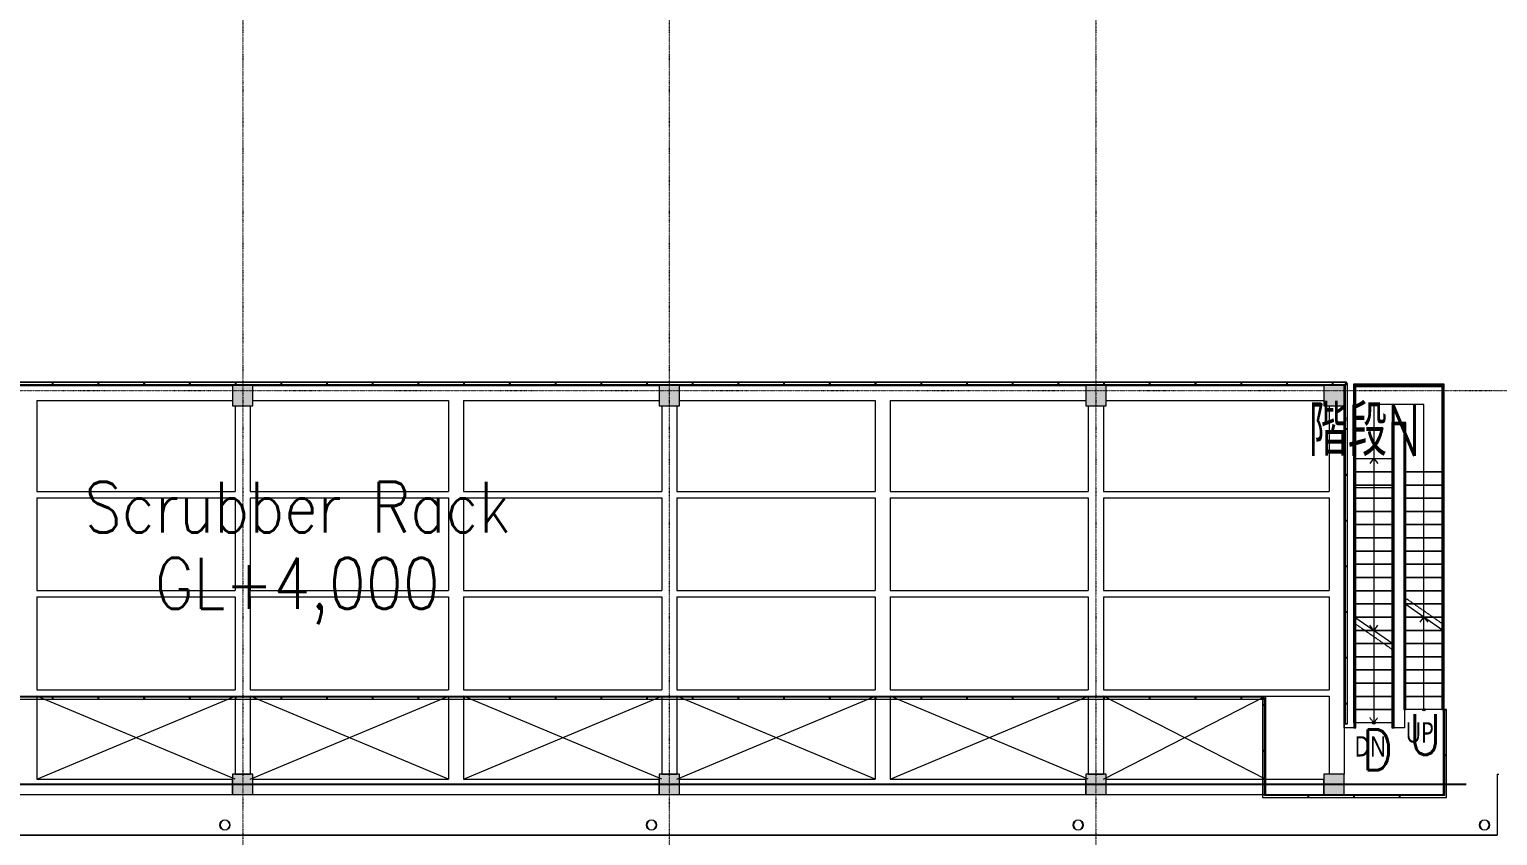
# Model space of a CAD drawing. Extents: x -32000 to 290600, y -29000 to 131250.
# Drawn here: x 97800 to 126709, y 90491 to 106355 of the extents above; entities that cross this region are included whole.
import ezdxf
from ezdxf.enums import TextEntityAlignment as Align

# ---------------------------------------------------------------- set-up
doc = ezdxf.new("R2010")
doc.units = 0
doc.header["$LTSCALE"] = 10
for name, pattern in [('H12PL2$0$JJP_三點線', [0.9, 0.3, -0.15, 0, -0.15, 0, -0.15, 0, -0.15]), ('H12PL2$0$JJP_虛線(退縮線、投影線、地下室範圍、非屬本工程、圖面分區)', [0.45, 0.3, -0.15]), ('H12PL2$0$虛線', [0.846667, 0.423333, -0.423333]), ('XFM7P20ICA$0$CENTERK3', [2.749, 2.5, -0.083, 0.083, -0.083]), ('XFM7P20ICA$0$H12PL2$0$JJP_三點線', [0.9, 0.3, -0.15, 0, -0.15, 0, -0.15, 0, -0.15]), ('XFM7P20ICA$0$H12PL2$0$JJP_虛線(退縮線、投影線、地下室範圍、非屬本工程、圖面分區)', [0.45, 0.3, -0.15]), ('XFM7P20ICA$0$H12PL2$0$虛線', [0.846667, 0.423333, -0.423333])]:
    doc.linetypes.add(name, pattern=pattern)
for name, color, linetype in [('H12PL2$0$A-OBJE-2D', 252, 'Continuous'), ('H12PL2$0$A-OBJE-MEP', 252, 'Continuous'), ('H12PL2$0$A-RAIL', 252, 'Continuous'), ('H12PL2$0$A-STRS', 252, 'Continuous'), ('H12PL2$0$A-TEXT', 252, 'Continuous'), ('H12PL2$0$A-WALL-EX', 252, 'Continuous'), ('H12PL2$0$S-BEAM-SHOW', 252, 'Continuous'), ('H12PL2$0$S-COL', 252, 'Continuous'), ('H12PL2$0$S-GRID', 252, 'Continuous'), ('H12PL2$0$S-SLAB-SHOW', 252, 'Continuous'), ('XFM7P20ICA$0$H12PL2$0$A-OBJE-MEP', 252, 'Continuous'), ('XFM7P20ICA$0$H12PL2$0$A-STRS', 252, 'Continuous'), ('XFM7P20ICA$0$H12PL2$0$A-WALL-EX', 252, 'Continuous'), ('XFM7P20ICA$0$H12PL2$0$Hattch', 252, 'Continuous'), ('XFM7P20ICA$0$H12PL2$0$S-COL', 252, 'Continuous'), ('XFM7P20ICA$0$H12PL2$0$S-GRID', 252, 'Continuous'), ('XFM7P20ICA$0$K-SIN', 252, 'XFM7P20ICA$0$CENTERK3'), ('XFM7P20ICA$0$TEXT2', 252, 'Continuous')]:
    doc.layers.add(name, color=color, linetype=linetype)
doc.styles.add('H12PL2$0$Standard', font='', dxfattribs={"width": 0.8})
doc.styles.add('XFM7P20ICA$0$TEXT', font='romans.shx', dxfattribs={"width": 0.85, "bigfont": 'BIGFONT.shx'})
doc.styles.get('H12PL2$0$Standard').set_extended_font_data('Microsoft JhengHei')

# ---------------------------------------------------------------- blocks, each defined once
blk = doc.blocks.new('H12PL2')
at = {"layer": 'H12PL2$0$A-OBJE-2D', "lineweight": 0}
for p, q in [((97950, 91600), (101850, 93237.5)), ((101850, 91600), (97950, 93237.5)), ((102150, 91600), (106050, 93237.5)), ((106050, 91600), (102150, 93237.5)), ((106350, 91600), (110250, 93237.5)), ((110250, 91600), (106350, 93237.5)), ((110550, 91600), (114450, 93237.5)), ((114450, 91600), (110550, 93237.5)), ((114750, 91600), (118650, 93237.5)), ((118650, 91600), (114750, 93237.5)), ((118950, 91600), (122140, 93237.5)), ((122140, 91600), (118950, 93237.5))]:
    blk.add_line(p, q, dxfattribs=at)
at = {"layer": 'H12PL2$0$A-OBJE-MEP', "lineweight": 0, "flags": 128}
for points in [[(101745, 90700, 1), (101555, 90700, 1)], [(110145, 90700, 1), (109955, 90700, 1)], [(118545, 90700, 1), (118355, 90700, 1)], [(126545, 90700, 1), (126355, 90700, 1)]]:
    blk.add_lwpolyline(points, format="xyb", close=True, dxfattribs=at)
at = {"layer": 'H12PL2$0$A-OBJE-MEP', "lineweight": 0}
for centre in [(101650, 90700), (110050, 90700), (118450, 90700), (126450, 90700)]:
    blk.add_circle(centre, 100, dxfattribs=at)
at = {"layer": 'H12PL2$0$A-RAIL', "lineweight": 0}
for p, q in [((98277, 99390), (98243, 99390)), ((98260, 99407), (98260, 99373)), ((99177, 99390), (99143, 99390)), ((99160, 99407), (99160, 99373)), ((100077, 99390), (100043, 99390)), ((100060, 99407), (100060, 99373)), ((100977, 99390), (100943, 99390)), ((100960, 99407), (100960, 99373)), ((101877, 99390), (101843, 99390)), ((101860, 99407), (101860, 99373)), ((102777, 99390), (102743, 99390)), ((102760, 99407), (102760, 99373)), ((103677, 99390), (103643, 99390)), ((103660, 99407), (103660, 99373)), ((104577, 99390), (104543, 99390)), ((104560, 99407), (104560, 99373)), ((105477, 99390), (105443, 99390)), ((105460, 99407), (105460, 99373)), ((106377, 99390), (106343, 99390)), ((106360, 99407), (106360, 99373)), ((107277, 99390), (107243, 99390)), ((107260, 99407), (107260, 99373)), ((108177, 99390), (108143, 99390)), ((108160, 99407), (108160, 99373)), ((109077, 99390), (109043, 99390)), ((109060, 99407), (109060, 99373)), ((109977, 99390), (109943, 99390)), ((109960, 99407), (109960, 99373)), ((110877, 99390), (110843, 99390)), ((110860, 99407), (110860, 99373)), ((111777, 99390), (111743, 99390)), ((111760, 99407), (111760, 99373)), ((112677, 99390), (112643, 99390)), ((112660, 99407), (112660, 99373)), ((113577, 99390), (113543, 99390)), ((113560, 99407), (113560, 99373)), ((114477, 99390), (114443, 99390)), ((114460, 99407), (114460, 99373)), ((115377, 99390), (115343, 99390)), ((115360, 99407), (115360, 99373)), ((116277, 99390), (116243, 99390)), ((116260, 99407), (116260, 99373)), ((117177, 99390), (117143, 99390)), ((117160, 99407), (117160, 99373)), ((118077, 99390), (118043, 99390)), ((118060, 99407), (118060, 99373)), ((118977, 99390), (118943, 99390)), ((118960, 99407), (118960, 99373)), ((119877, 99390), (119843, 99390)), ((119860, 99407), (119860, 99373)), ((120777, 99390), (120743, 99390)), ((120760, 99407), (120760, 99373)), ((121677, 99390), (121643, 99390)), ((121660, 99407), (121660, 99373)), ((122577, 99390), (122543, 99390)), ((122560, 99407), (122560, 99373)), ((123477, 99390), (123443, 99390)), ((123460, 99407), (123460, 99373)), ((125653.35, 99371.35), (123872.65, 99371.35)), ((123872.65, 99371.35), (123872.65, 97390)), ((123915.35, 99328.65), (125610.65, 99328.65)), ((123915.35, 97390), (123915.35, 99328.65)), ((124746, 99350), (124780, 99350)), ((124763, 99333), (124763, 99367)), ((125610.65, 99328.65), (125610.65, 97650)), ((125653.35, 97650), (125653.35, 99371.35)), ((124903.35, 98621.35), (124622.65, 98621.35)), ((124622.65, 98621.35), (124622.65, 97390)), ((124903.35, 97650), (124903.35, 98621.35)), ((123747, 98490), (123713, 98490)), ((123730, 98473), (123730, 98507)), ((123911, 98370), (123877, 98370)), ((123894, 98353), (123894, 98387)), ((124665.35, 98578.65), (124860.65, 98578.65)), ((124665.35, 97390), (124665.35, 98578.65)), ((124860.65, 98578.65), (124860.65, 97650)), ((125615, 98500), (125649, 98500)), ((125632, 98517), (125632, 98483)), ((123919.35, 98010), (123876.65, 98010)), ((123876.65, 98010), (123876.65, 97910)), ((123919.35, 97910), (123919.35, 98010)), ((124669.35, 98010), (124626.65, 98010)), ((124626.65, 98010), (124626.65, 97910)), ((124669.35, 97910), (124669.35, 98010)), ((123876.65, 97910), (123876.65, 92710)), ((123919.35, 92710), (123919.35, 97910)), ((124626.65, 97910), (124626.65, 92710)), ((124669.35, 92710), (124669.35, 97910)), ((123747, 97590), (123713, 97590)), ((123730, 97573), (123730, 97607)), ((124860.65, 97650), (124860.65, 92970)), ((124903.35, 92970), (124903.35, 97650)), ((125610.65, 97650), (125610.65, 92970)), ((125653.35, 92970), (125653.35, 97650)), ((123872.65, 97390), (123872.65, 94316.27)), ((123915.35, 94340.92), (123915.35, 97390)), ((124622.65, 97390), (124622.65, 94316.27)), ((124665.35, 94340.92), (124665.35, 97390)), ((123915, 96880), (123881, 96880)), ((123898, 96863), (123898, 96897)), ((124665, 96880), (124631, 96880)), ((124648, 96863), (124648, 96897)), ((123747, 96690), (123713, 96690)), ((123730, 96673), (123730, 96707)), ((124865, 96567), (124899, 96567)), ((124882, 96584), (124882, 96550)), ((125615, 96567), (125649, 96567)), ((125632, 96584), (125632, 96550)), ((123911, 96307), (123877, 96307)), ((123894, 96290), (123894, 96324)), ((124661, 96307), (124627, 96307)), ((124644, 96290), (124644, 96324)), ((123915, 96095), (123881, 96095)), ((123898, 96078), (123898, 96112)), ((124665, 96095), (124631, 96095)), ((124648, 96078), (124648, 96112)), ((123747, 95790), (123713, 95790)), ((123730, 95773), (123730, 95807)), ((124865, 95729), (124899, 95729)), ((124882, 95746), (124882, 95712)), ((125615, 95729), (125649, 95729)), ((125632, 95746), (125632, 95712)), ((123911, 95469), (123877, 95469)), ((123894, 95452), (123894, 95486)), ((124661, 95469), (124627, 95469)), ((124644, 95452), (124644, 95486)), ((123915, 95310), (123881, 95310)), ((123898, 95293), (123898, 95327)), ((124665, 95310), (124631, 95310)), ((124648, 95293), (124648, 95327)), ((123747, 94890), (123713, 94890)), ((123730, 94873), (123730, 94907)), ((124865, 94891), (124899, 94891)), ((124882, 94908), (124882, 94874)), ((125615, 94891), (125649, 94891)), ((125632, 94908), (125632, 94874)), ((123911, 94631), (123877, 94631)), ((123894, 94614), (123894, 94648)), ((123898, 94508), (123898, 94542)), ((124661, 94631), (124627, 94631)), ((124644, 94614), (124644, 94648)), ((124648, 94508), (124648, 94542)), ((123872.65, 94316.27), (123915.35, 94340.92)), ((123915, 94525), (123881, 94525)), ((124622.65, 94316.27), (124665.35, 94340.92)), ((124665, 94525), (124631, 94525)), ((123747, 93990), (123713, 93990)), ((123730, 93973), (123730, 94007)), ((124865, 94053), (124899, 94053)), ((124882, 94070), (124882, 94036)), ((125615, 94053), (125649, 94053)), ((125632, 94070), (125632, 94036)), ((123915, 93740), (123881, 93740)), ((123898, 93723), (123898, 93757)), ((124665, 93740), (124631, 93740)), ((124648, 93723), (124648, 93757)), ((98277, 93197.5), (98243, 93197.5)), ((98260, 93214.5), (98260, 93180.5)), ((99177, 93197.5), (99143, 93197.5)), ((99160, 93214.5), (99160, 93180.5)), ((100077, 93197.5), (100043, 93197.5)), ((100060, 93214.5), (100060, 93180.5)), ((100977, 93197.5), (100943, 93197.5)), ((100960, 93214.5), (100960, 93180.5)), ((101877, 93197.5), (101843, 93197.5)), ((101860, 93214.5), (101860, 93180.5)), ((102777, 93197.5), (102743, 93197.5)), ((102760, 93214.5), (102760, 93180.5)), ((103677, 93197.5), (103643, 93197.5)), ((103660, 93214.5), (103660, 93180.5)), ((104577, 93197.5), (104543, 93197.5)), ((104560, 93214.5), (104560, 93180.5)), ((105477, 93197.5), (105443, 93197.5)), ((105460, 93214.5), (105460, 93180.5)), ((106377, 93197.5), (106343, 93197.5)), ((106360, 93214.5), (106360, 93180.5)), ((107277, 93197.5), (107243, 93197.5)), ((107260, 93214.5), (107260, 93180.5)), ((108177, 93197.5), (108143, 93197.5)), ((108160, 93214.5), (108160, 93180.5)), ((109077, 93197.5), (109043, 93197.5)), ((109060, 93214.5), (109060, 93180.5)), ((109977, 93197.5), (109943, 93197.5)), ((109960, 93214.5), (109960, 93180.5)), ((110877, 93197.5), (110843, 93197.5)), ((110860, 93214.5), (110860, 93180.5)), ((111777, 93197.5), (111743, 93197.5)), ((111760, 93214.5), (111760, 93180.5)), ((112677, 93197.5), (112643, 93197.5)), ((112660, 93214.5), (112660, 93180.5)), ((113577, 93197.5), (113543, 93197.5)), ((113560, 93214.5), (113560, 93180.5)), ((114477, 93197.5), (114443, 93197.5)), ((114460, 93214.5), (114460, 93180.5)), ((115377, 93197.5), (115343, 93197.5)), ((115360, 93214.5), (115360, 93180.5)), ((116277, 93197.5), (116243, 93197.5)), ((116260, 93214.5), (116260, 93180.5)), ((117177, 93197.5), (117143, 93197.5)), ((117160, 93214.5), (117160, 93180.5)), ((118077, 93197.5), (118043, 93197.5)), ((118060, 93214.5), (118060, 93180.5)), ((118977, 93197.5), (118943, 93197.5)), ((118960, 93214.5), (118960, 93180.5)), ((119877, 93197.5), (119843, 93197.5)), ((119860, 93214.5), (119860, 93180.5)), ((120777, 93197.5), (120743, 93197.5)), ((120760, 93214.5), (120760, 93180.5)), ((121677, 93197.5), (121643, 93197.5)), ((121660, 93214.5), (121660, 93180.5)), ((122121.35, 93197.5), (122078.65, 93197.5)), ((122078.65, 93197.5), (122078.65, 91238.65)), ((122120, 93187.5), (122080, 93187.5)), ((122080, 93187.5), (122080, 91240)), ((122120, 91280), (122120, 93187.5)), ((122121.35, 91281.35), (122121.35, 93197.5)), ((123747, 93090), (123713, 93090)), ((123730, 93073), (123730, 93107)), ((122083, 93060), (122117, 93060)), ((122100, 93077), (122100, 93043)), ((124860.65, 92970), (124903.35, 92970)), ((125610.65, 92970), (125653.35, 92970)), ((125701.35, 92970), (125658.65, 92970)), ((125658.65, 92970), (125658.65, 91281.35)), ((125700, 92960), (125660, 92960)), ((125660, 92960), (125660, 91280)), ((125700, 91240), (125700, 92960)), ((125701.35, 91238.65), (125701.35, 92970)), ((123876.65, 92710), (123876.65, 92610)), ((123876.65, 92610), (123919.35, 92610)), ((123919.35, 92610), (123919.35, 92710)), ((124626.65, 92710), (124626.65, 92610)), ((124626.65, 92610), (124669.35, 92610)), ((124669.35, 92610), (124669.35, 92710)), ((122083, 92160), (122117, 92160)), ((122100, 92177), (122100, 92143)), ((125697, 92070), (125663, 92070)), ((125680, 92053), (125680, 92087)), ((122078.65, 91238.65), (125701.35, 91238.65)), ((122080, 91240), (125700, 91240)), ((125660, 91280), (122120, 91280)), ((125658.65, 91281.35), (122121.35, 91281.35)), ((122963, 91260), (122997, 91260)), ((122980, 91243), (122980, 91277)), ((123863, 91260), (123897, 91260)), ((123880, 91243), (123880, 91277)), ((124763, 91260), (124797, 91260)), ((124780, 91243), (124780, 91277))]:
    blk.add_line(p, q, dxfattribs=at)
at = {"layer": 'H12PL2$0$A-RAIL', "linetype": 'H12PL2$0$JJP_虛線(退縮線、投影線、地下室範圍、非屬本工程、圖面分區)', "lineweight": 0}
for p, q in [((123911, 93793), (123877, 93793)), ((123894, 93776), (123894, 93810)), ((124661, 93793), (124627, 93793)), ((124644, 93776), (124644, 93810))]:
    blk.add_line(p, q, dxfattribs=at)
at = {"layer": 'H12PL2$0$A-RAIL', "lineweight": 0, "flags": 128}
for points in [[(77560, 99411.35), (77560, 99368.65), (123730, 99368.65), (123730, 99411.35)], [(77570, 99410), (77570, 99370), (123720, 99370), (123720, 99410)], [(123751.35, 99390), (123708.65, 99390), (123708.65, 92690), (123751.35, 92690)], [(123750, 99380), (123710, 99380), (123710, 92700), (123750, 92700)], [(77560, 93218.85), (77560, 93176.15), (122100, 93176.15), (122100, 93218.85)], [(77570, 93217.5), (77570, 93177.5), (122090, 93177.5), (122090, 93217.5)]]:
    blk.add_lwpolyline(points, close=True, dxfattribs=at)
at = {"layer": 'H12PL2$0$A-RAIL', "linetype": 'H12PL2$0$JJP_虛線(退縮線、投影線、地下室範圍、非屬本工程、圖面分區)', "lineweight": 0, "flags": 128}
for points in [[(123872.65, 94200.8), (123872.65, 92710), (123915.35, 92710), (123915.35, 94225.45)], [(124622.65, 94200.8), (124622.65, 92710), (124665.35, 92710), (124665.35, 94225.45)]]:
    blk.add_lwpolyline(points, close=True, dxfattribs=at)
at = {"layer": 'H12PL2$0$A-STRS', "linetype": 'H12PL2$0$JJP_虛線(退縮線、投影線、地下室範圍、非屬本工程、圖面分區)', "lineweight": 0}
for p, q in [((123878, 97390), (123878, 99366)), ((123878, 99366), (125648, 99366)), ((125632, 99350), (123894, 99350)), ((123894, 99350), (123894, 97390)), ((123894, 99350), (125632, 99350)), ((123894, 97390), (123894, 99350)), ((125632, 97650), (125632, 99350)), ((125632, 99350), (125632, 97650)), ((125648, 99366), (125648, 97650)), ((125257, 98975), (124269, 98975)), ((124269, 98975), (124269, 97390)), ((125257, 97650), (125257, 98975)), ((124644, 97390), (124644, 98600)), ((124644, 98600), (124882, 98600)), ((124882, 98600), (124644, 98600)), ((124644, 98600), (124644, 97390)), ((124866, 98584), (124660, 98584)), ((124660, 98584), (124660, 97390)), ((124866, 97650), (124866, 98584)), ((124882, 98600), (124882, 97650)), ((124882, 97650), (124882, 98600)), ((124866, 95182.78), (124866, 97650)), ((124866, 97650), (124882, 97650)), ((124882, 97650), (124866, 97650)), ((124882, 97650), (124882, 95171.68)), ((125632, 97650), (124882, 97650)), ((125632, 97650), (124882, 97650)), ((124882, 97390), (124882, 97650)), ((124882, 97650), (125632, 97650)), ((125632, 97650), (124882, 97650)), ((125257, 94911.68), (125257, 97650)), ((125632, 94651.68), (125632, 97650)), ((125632, 97650), (125648, 97650)), ((125648, 97650), (125632, 97650)), ((125632, 97650), (125632, 97390)), ((125648, 97650), (125648, 94640.59)), ((123894, 97390), (123878, 97390)), ((123878, 92710), (123878, 97390)), ((123878, 97390), (123894, 97390)), ((123894, 97390), (123894, 92710)), ((123894, 97390), (124644, 97390)), ((123894, 97390), (124644, 97390)), ((124644, 97390), (123894, 97390)), ((123894, 97130), (123894, 97390)), ((123894, 97390), (124644, 97390)), ((123894, 97340), (124644, 97340)), ((124269, 97390), (124269, 92970)), ((124660, 97390), (124644, 97390)), ((124644, 92710), (124644, 97390)), ((124644, 97390), (124660, 97390)), ((124644, 97390), (124644, 97130)), ((124660, 97390), (124660, 92710)), ((125632, 97390), (124882, 97390)), ((124882, 97130), (124882, 97390)), ((124882, 97390), (125632, 97390)), ((125632, 97390), (124882, 97390)), ((125632, 97390), (125632, 97130)), ((123894, 97130), (124644, 97130)), ((124644, 97130), (123894, 97130)), ((123894, 97130), (124644, 97130)), ((123894, 96870), (123894, 97130)), ((123894, 96870), (124644, 96870)), ((124644, 96870), (123894, 96870)), ((123894, 96870), (124644, 96870)), ((123894, 96610), (123894, 96870)), ((124644, 97130), (124644, 96870)), ((124644, 96870), (124644, 96610)), ((125632, 97130), (124882, 97130)), ((124882, 96870), (124882, 97130)), ((124882, 97130), (125632, 97130)), ((125632, 97130), (124882, 97130)), ((125632, 96870), (124882, 96870)), ((124882, 96610), (124882, 96870)), ((124882, 96870), (125632, 96870)), ((125632, 96870), (124882, 96870)), ((125632, 97130), (125632, 96870)), ((125632, 96870), (125632, 96610)), ((123894, 96610), (124644, 96610)), ((124644, 96610), (123894, 96610)), ((123894, 96610), (124644, 96610)), ((123894, 96350), (123894, 96610)), ((124644, 96610), (124644, 96350)), ((125632, 96610), (124882, 96610)), ((124882, 96350), (124882, 96610)), ((124882, 96610), (125632, 96610)), ((125632, 96610), (124882, 96610)), ((125632, 96610), (125632, 96350)), ((123894, 96350), (124644, 96350)), ((124644, 96350), (123894, 96350)), ((123894, 96350), (124644, 96350)), ((123894, 96090), (123894, 96350)), ((124644, 96350), (124644, 96090)), ((125632, 96350), (124882, 96350)), ((124882, 96090), (124882, 96350)), ((124882, 96350), (125632, 96350)), ((125632, 96350), (124882, 96350)), ((125632, 96350), (125632, 96090)), ((123894, 96090), (124644, 96090)), ((124644, 96090), (123894, 96090)), ((123894, 96090), (124644, 96090)), ((123894, 95830), (123894, 96090)), ((124644, 96090), (124644, 95830)), ((125632, 96090), (124882, 96090)), ((124882, 95830), (124882, 96090)), ((124882, 96090), (125632, 96090)), ((125632, 96090), (124882, 96090)), ((125632, 96090), (125632, 95830)), ((123894, 95830), (124644, 95830)), ((124644, 95830), (123894, 95830)), ((123894, 95830), (124644, 95830)), ((123894, 95570), (123894, 95830)), ((124644, 95830), (124644, 95570)), ((125632, 95830), (124882, 95830)), ((124882, 95570), (124882, 95830)), ((124882, 95830), (125632, 95830)), ((125632, 95830), (124882, 95830)), ((125632, 95830), (125632, 95570)), ((123894, 95570), (124644, 95570)), ((124644, 95570), (123894, 95570)), ((123894, 95570), (124644, 95570)), ((123894, 95310), (123894, 95570)), ((124644, 95570), (124644, 95310)), ((125632, 95570), (124882, 95570)), ((124882, 95310), (124882, 95570)), ((124882, 95570), (125632, 95570)), ((125632, 95570), (124882, 95570)), ((125632, 95570), (125632, 95310)), ((123894, 95310), (124644, 95310)), ((124644, 95310), (123894, 95310)), ((123894, 95310), (124644, 95310)), ((123894, 95050), (123894, 95310)), ((124644, 95310), (124644, 95050)), ((125632, 95310), (124882, 95310)), ((124882, 95171.68), (124882, 95310)), ((124882, 95310), (125632, 95310)), ((125632, 95310), (124882, 95310)), ((125632, 94651.68), (124882, 95171.68)), ((125632, 95310), (125632, 95050)), ((123894, 95050), (124644, 95050)), ((124644, 95050), (123894, 95050)), ((123894, 95050), (124644, 95050)), ((123894, 94790), (123894, 95050)), ((124644, 95050), (124644, 94790)), ((125632, 95050), (125057.51, 95050)), ((125057.51, 95050), (125632, 95050)), ((125632, 95050), (125057.51, 95050)), ((125632, 95050), (125632, 94790)), ((123894, 94790), (124644, 94790)), ((124644, 94790), (123894, 94790)), ((123894, 94790), (124644, 94790)), ((123894, 94530), (123894, 94790)), ((124644, 94790), (124644, 94530)), ((125632, 94790), (125432.51, 94790)), ((125432.51, 94790), (125632, 94790)), ((125632, 94790), (125432.51, 94790)), ((125632, 94790), (125632, 94651.68)), ((123894, 94530), (124644, 94530)), ((124644, 94530), (123894, 94530)), ((123894, 94530), (124644, 94530)), ((123894, 94270), (123894, 94530)), ((123894, 94270), (124644, 94270)), ((124644, 94270), (123894, 94270)), ((123894, 94270), (124644, 94270)), ((123894, 94010), (123894, 94270)), ((124644, 94530), (124644, 94270)), ((124644, 94270), (124644, 94010)), ((123894, 94010), (124644, 94010)), ((124644, 94010), (123894, 94010)), ((123894, 94010), (124644, 94010)), ((123894, 93750), (123894, 94010)), ((124644, 94010), (124644, 93750)), ((123894, 93750), (124644, 93750)), ((124644, 93750), (123894, 93750)), ((123894, 93750), (124644, 93750)), ((123894, 93490), (123894, 93750)), ((124644, 93750), (124644, 93490)), ((123894, 93490), (124644, 93490)), ((124644, 93490), (123894, 93490)), ((123894, 93490), (124644, 93490)), ((123894, 93230), (123894, 93490)), ((124644, 93490), (124644, 93230)), ((123894, 93230), (124644, 93230)), ((124644, 93230), (123894, 93230)), ((123894, 93230), (124644, 93230)), ((123894, 92970), (123894, 93230)), ((124644, 93230), (124644, 92970)), ((123894, 92970), (124644, 92970)), ((124644, 92970), (123894, 92970)), ((123894, 92970), (124644, 92970)), ((123894, 92710), (123894, 92970)), ((124269, 92970), (124269, 92710)), ((124644, 92970), (124644, 92710)), ((123894, 92710), (123878, 92710)), ((124644, 92710), (123894, 92710)), ((124660, 92710), (124644, 92710))]:
    blk.add_line(p, q, dxfattribs=at)
at = {"layer": 'H12PL2$0$A-STRS', "linetype": 'H12PL2$0$虛線', "lineweight": 0}
for p, q in [((123894, 99350), (125632, 99350)), ((123894, 97390), (123894, 99350)), ((125632, 99350), (125632, 97650)), ((124882, 98600), (124644, 98600)), ((124644, 98600), (124644, 97390)), ((124882, 97650), (124882, 98600)), ((124882, 95171.68), (124882, 97650)), ((125632, 97650), (125632, 94651.68)), ((123894, 92710), (123894, 97390)), ((124644, 97390), (124644, 92710)), ((124644, 92710), (123894, 92710))]:
    blk.add_line(p, q, dxfattribs=at)
at = {"layer": 'H12PL2$0$A-STRS', "lineweight": 0}
for p, q in [((123882, 92710), (123882, 97910)), ((123882, 97910), (123898, 97910)), ((123898, 97910), (123898, 92710)), ((123898, 92710), (123898, 97910)), ((123898, 97910), (124648, 97910)), ((123898, 97910), (124648, 97910)), ((123898, 97650), (123898, 97910)), ((124198, 97810), (124273, 97910)), ((124273, 97910), (124273, 97650)), ((124273, 97910), (124348, 97810)), ((124648, 92710), (124648, 97910)), ((124648, 97910), (124664, 97910)), ((124648, 97910), (124648, 92710)), ((124648, 97910), (124648, 97650)), ((124664, 97910), (124664, 92710)), ((123898, 97650), (124648, 97650)), ((124648, 97650), (123898, 97650)), ((123898, 97650), (124648, 97650)), ((123898, 97390), (123898, 97650)), ((124273, 97650), (124273, 92970)), ((124648, 97650), (124648, 97390)), ((123898, 97390), (124648, 97390)), ((124648, 97390), (123898, 97390)), ((123898, 97390), (124648, 97390)), ((123898, 97130), (123898, 97390)), ((124648, 97390), (124648, 97130)), ((123898, 97130), (124648, 97130)), ((124648, 97130), (123898, 97130)), ((123898, 97130), (124648, 97130)), ((123898, 96870), (123898, 97130)), ((123898, 96870), (124648, 96870)), ((124648, 96870), (123898, 96870)), ((123898, 96870), (124648, 96870)), ((123898, 96610), (123898, 96870)), ((124648, 97130), (124648, 96870)), ((124648, 96870), (124648, 96610)), ((123898, 96610), (124648, 96610)), ((124648, 96610), (123898, 96610)), ((123898, 96610), (124648, 96610)), ((123898, 96350), (123898, 96610)), ((124648, 96610), (124648, 96350)), ((123898, 96350), (124648, 96350)), ((124648, 96350), (123898, 96350)), ((123898, 96350), (124648, 96350)), ((123898, 96090), (123898, 96350)), ((124648, 96350), (124648, 96090)), ((123898, 96090), (124648, 96090)), ((124648, 96090), (123898, 96090)), ((123898, 96090), (124648, 96090)), ((123898, 95830), (123898, 96090)), ((124648, 96090), (124648, 95830)), ((123898, 95830), (124648, 95830)), ((124648, 95830), (123898, 95830)), ((123898, 95830), (124648, 95830)), ((123898, 95570), (123898, 95830)), ((124648, 95830), (124648, 95570)), ((123898, 95570), (124648, 95570)), ((124648, 95570), (123898, 95570)), ((123898, 95570), (124648, 95570)), ((123898, 95310), (123898, 95570)), ((124648, 95570), (124648, 95310)), ((123898, 95310), (124648, 95310)), ((124648, 95310), (123898, 95310)), ((123898, 95310), (124648, 95310)), ((123898, 95050), (123898, 95310)), ((124648, 95310), (124648, 95050)), ((123898, 95050), (124648, 95050)), ((124648, 95050), (123898, 95050)), ((123898, 95050), (124648, 95050)), ((123898, 94790), (123898, 95050)), ((124648, 95050), (124648, 94790)), ((124866, 92970), (124866, 95061.09)), ((124882, 95050), (124882, 92970)), ((124882, 92970), (124882, 95050)), ((124882, 94790), (124882, 95050)), ((125632, 94530), (124882, 95050)), ((123898, 94790), (124648, 94790)), ((124648, 94790), (123898, 94790)), ((123898, 94790), (124648, 94790)), ((123898, 94530), (123898, 94790)), ((124648, 94790), (124648, 94530)), ((125257, 94790), (124882, 94790)), ((124882, 94530), (124882, 94790)), ((124882, 94790), (125257, 94790)), ((125257, 94790), (124882, 94790)), ((125182, 94690), (125257, 94790)), ((125257, 93230), (125257, 94790)), ((125257, 94790), (125332, 94690)), ((123898, 94530), (124648, 94530)), ((124648, 94530), (123898, 94530)), ((123898, 94530), (124648, 94530)), ((123898, 94270), (123898, 94530)), ((123898, 94270), (124648, 94270)), ((124648, 94270), (123898, 94270)), ((123898, 94270), (124648, 94270)), ((123898, 94010), (123898, 94270)), ((124648, 94530), (124648, 94270)), ((124648, 94270), (124648, 94010)), ((125632, 94530), (124882, 94530)), ((124882, 94270), (124882, 94530)), ((124882, 94530), (125632, 94530)), ((125632, 94530), (124882, 94530)), ((125632, 94270), (124882, 94270)), ((124882, 94010), (124882, 94270)), ((124882, 94270), (125632, 94270)), ((125632, 94270), (124882, 94270)), ((125632, 92970), (125632, 94530)), ((125632, 94530), (125632, 92970)), ((125632, 94530), (125632, 94270)), ((125632, 94270), (125632, 94010)), ((125648, 94518.91), (125648, 92970)), ((123898, 94010), (124648, 94010)), ((124648, 94010), (123898, 94010)), ((123898, 94010), (124648, 94010)), ((123898, 93750), (123898, 94010)), ((124648, 94010), (124648, 93750)), ((125632, 94010), (124882, 94010)), ((124882, 93750), (124882, 94010)), ((124882, 94010), (125632, 94010)), ((125632, 94010), (124882, 94010)), ((125632, 94010), (125632, 93750)), ((123898, 93750), (124648, 93750)), ((124648, 93750), (123898, 93750)), ((123898, 93750), (124648, 93750)), ((123898, 93490), (123898, 93750)), ((124648, 93750), (124648, 93490)), ((125632, 93750), (124882, 93750)), ((124882, 93490), (124882, 93750)), ((124882, 93750), (125632, 93750)), ((125632, 93750), (124882, 93750)), ((125632, 93750), (125632, 93490)), ((123898, 93490), (124648, 93490)), ((124648, 93490), (123898, 93490)), ((123898, 93490), (124648, 93490)), ((123898, 93230), (123898, 93490)), ((124648, 93490), (124648, 93230)), ((125632, 93490), (124882, 93490)), ((124882, 93230), (124882, 93490)), ((124882, 93490), (125632, 93490)), ((125632, 93490), (124882, 93490)), ((125632, 93490), (125632, 93230)), ((123898, 93230), (124648, 93230)), ((124648, 93230), (123898, 93230)), ((123898, 93230), (124648, 93230)), ((123898, 92970), (123898, 93230)), ((124648, 93230), (124648, 92970)), ((125632, 93230), (124882, 93230)), ((124882, 92970), (124882, 93230)), ((124882, 93230), (125632, 93230)), ((125632, 93230), (124882, 93230)), ((125257, 92970), (125257, 93230)), ((125632, 93230), (125632, 92970)), ((123898, 92970), (124648, 92970)), ((124648, 92970), (123898, 92970)), ((123898, 92970), (124648, 92970)), ((123898, 92710), (123898, 92970)), ((124273, 92970), (124273, 92710)), ((124648, 92970), (124648, 92710)), ((124882, 92970), (124866, 92970)), ((125632, 92970), (124882, 92970)), ((125632, 92970), (124882, 92970)), ((125648, 92970), (125632, 92970)), ((123898, 92710), (123882, 92710)), ((124648, 92710), (123898, 92710)), ((124648, 92710), (123898, 92710)), ((124664, 92710), (124648, 92710))]:
    blk.add_line(p, q, dxfattribs=at)
at = {"layer": 'H12PL2$0$A-STRS', "lineweight": 0, "flags": 128}
for points in [[(125232, 92970, -1), (125282, 92970, -1)], [(124248, 92710, -1), (124298, 92710, -1)]]:
    blk.add_lwpolyline(points, format="xyb", close=True, dxfattribs=at)
at = {"layer": 'H12PL2$0$A-WALL-EX', "lineweight": 0, "flags": 128}
for points in [[(126700, 91700), (126735, 91700)], [(126700, 91700), (126700, 90500)], [(77050, 90500), (126700, 90500)], [(77050, 90500), (126700, 90500)], [(126700, 90500), (77050, 90500)]]:
    blk.add_lwpolyline(points, dxfattribs=at)
at = {"layer": 'H12PL2$0$S-BEAM-SHOW', "lineweight": 0, "flags": 128}
for points in [[(93800, 99350), (101800, 99350)], [(101800, 99350), (101800, 99050)], [(102200, 99350), (110200, 99350)], [(102200, 99050), (102200, 99350)], [(110200, 99350), (110200, 99050)], [(110600, 99350), (118600, 99350)], [(110600, 99050), (110600, 99350)], [(118600, 99350), (118600, 99050)], [(119000, 99350), (123290, 99350)], [(119000, 99050), (119000, 99350)], [(123290, 99350), (123290, 99050)], [(97950, 99050), (97950, 97262.5)], [(97950, 99050), (101800, 99050)], [(101850, 98950), (102150, 98950)], [(101850, 98950), (101850, 97262.5)], [(102150, 98950), (102150, 97262.5)], [(102200, 99050), (106050, 99050)], [(106050, 99050), (106050, 97262.5)], [(106350, 99050), (106350, 97262.5)], [(106350, 99050), (110200, 99050)], [(110250, 98950), (110550, 98950)], [(110250, 98950), (110250, 97262.5)], [(110550, 98950), (110550, 97262.5)], [(110600, 99050), (114450, 99050)], [(114450, 99050), (114450, 97262.5)], [(114750, 99050), (114750, 97262.5)], [(114750, 99050), (118600, 99050)], [(118650, 98950), (118950, 98950)], [(118650, 98950), (118650, 97262.5)], [(118950, 98950), (118950, 97262.5)], [(119000, 99050), (123290, 99050)], [(123390, 98950), (123690, 98950)], [(123390, 98950), (123390, 97262.5)], [(123690, 98950), (123690, 91700)], [(97950, 97262.5), (101850, 97262.5)], [(97950, 97137.5), (101850, 97137.5)], [(97950, 97137.5), (97950, 95312.5)], [(101850, 97137.5), (101850, 95312.5)], [(102150, 97262.5), (106050, 97262.5)], [(102150, 97137.5), (106050, 97137.5)], [(102150, 97137.5), (102150, 95312.5)], [(106050, 97137.5), (106050, 95312.5)], [(106350, 97262.5), (110250, 97262.5)], [(106350, 97137.5), (110250, 97137.5)], [(106350, 97137.5), (106350, 95312.5)], [(110250, 97137.5), (110250, 95312.5)], [(110550, 97262.5), (114450, 97262.5)], [(110550, 97137.5), (114450, 97137.5)], [(110550, 97137.5), (110550, 95312.5)], [(114450, 97137.5), (114450, 95312.5)], [(114750, 97262.5), (118650, 97262.5)], [(114750, 97137.5), (118650, 97137.5)], [(114750, 97137.5), (114750, 95312.5)], [(118650, 97137.5), (118650, 95312.5)], [(118950, 97262.5), (123390, 97262.5)], [(118950, 97137.5), (123390, 97137.5)], [(118950, 97137.5), (118950, 95312.5)], [(123390, 97137.5), (123390, 95312.5)], [(97950, 95312.5), (101850, 95312.5)], [(97950, 95187.5), (101850, 95187.5)], [(97950, 95187.5), (97950, 93362.5)], [(101850, 95187.5), (101850, 93362.5)], [(102150, 95312.5), (106050, 95312.5)], [(102150, 95187.5), (106050, 95187.5)], [(102150, 95187.5), (102150, 93362.5)], [(106050, 95187.5), (106050, 93362.5)], [(106350, 95312.5), (110250, 95312.5)], [(106350, 95187.5), (110250, 95187.5)], [(106350, 95187.5), (106350, 93362.5)], [(110250, 95187.5), (110250, 93362.5)], [(110550, 95312.5), (114450, 95312.5)], [(110550, 95187.5), (114450, 95187.5)], [(110550, 95187.5), (110550, 93362.5)], [(114450, 95187.5), (114450, 93362.5)], [(114750, 95312.5), (118650, 95312.5)], [(114750, 95187.5), (118650, 95187.5)], [(114750, 95187.5), (114750, 93362.5)], [(118650, 95187.5), (118650, 93362.5)], [(118950, 95312.5), (123390, 95312.5)], [(118950, 95187.5), (123390, 95187.5)], [(118950, 95187.5), (118950, 93362.5)], [(123390, 95187.5), (123390, 93362.5)], [(97950, 93362.5), (101850, 93362.5)], [(97950, 93237.5), (101850, 93237.5)], [(97950, 93237.5), (97950, 91600)], [(101850, 93237.5), (101850, 91700)], [(102150, 93362.5), (106050, 93362.5)], [(102150, 93237.5), (106050, 93237.5)], [(102150, 93237.5), (102150, 91700)], [(106050, 93237.5), (106050, 91600)], [(106350, 93362.5), (110250, 93362.5)], [(106350, 93237.5), (110250, 93237.5)], [(106350, 93237.5), (106350, 91600)], [(110250, 93237.5), (110250, 91700)], [(110550, 93362.5), (114450, 93362.5)], [(110550, 93237.5), (114450, 93237.5)], [(110550, 93237.5), (110550, 91700)], [(114450, 93237.5), (114450, 91600)], [(114750, 93362.5), (118650, 93362.5)], [(114750, 93237.5), (118650, 93237.5)], [(114750, 93237.5), (114750, 91600)], [(118650, 93237.5), (118650, 91700)], [(118950, 93362.5), (123390, 93362.5)], [(118950, 93237.5), (123390, 93237.5)], [(118950, 93237.5), (118950, 91700)], [(123390, 93237.5), (123390, 91700)], [(101850, 91700), (102150, 91700)], [(110250, 91700), (110550, 91700)], [(118650, 91700), (118950, 91700)], [(123690, 91700), (123390, 91700)], [(97950, 91600), (101800, 91600)], [(101800, 91300), (101800, 91600)], [(102200, 91600), (106050, 91600)], [(102200, 91300), (102200, 91600)], [(106350, 91600), (110200, 91600)], [(110200, 91300), (110200, 91600)], [(110600, 91600), (114450, 91600)], [(110600, 91300), (110600, 91600)], [(114750, 91600), (118600, 91600)], [(118600, 91300), (118600, 91600)], [(119000, 91600), (123290, 91600)], [(119000, 91300), (119000, 91600)], [(123290, 91300), (123290, 91600)], [(93800, 91300), (101800, 91300)], [(102200, 91300), (110200, 91300)], [(110600, 91300), (118600, 91300)], [(119000, 91300), (123290, 91300)]]:
    blk.add_lwpolyline(points, dxfattribs=at)
at = {"layer": 'H12PL2$0$S-COL', "lineweight": 0, "flags": 128}
for points in [[(101800, 98950), (102200, 98950), (102200, 99350), (101800, 99350)], [(110200, 98950), (110600, 98950), (110600, 99350), (110200, 99350)], [(118600, 98950), (119000, 98950), (119000, 99350), (118600, 99350)], [(123290, 98950), (123690, 98950), (123690, 99350), (123290, 99350)], [(101800, 91300), (102200, 91300), (102200, 91700), (101800, 91700)], [(110200, 91300), (110600, 91300), (110600, 91700), (110200, 91700)], [(118600, 91300), (119000, 91300), (119000, 91700), (118600, 91700)], [(123290, 91300), (123690, 91300), (123690, 91700), (123290, 91700)]]:
    blk.add_lwpolyline(points, close=True, dxfattribs=at)
at = {"layer": 'H12PL2$0$S-GRID', "linetype": 'H12PL2$0$JJP_三點線', "lineweight": 0}
for p, q in [((102000, 128250), (102000, -28000)), ((110400, 128250), (110400, -28000)), ((118800, 128250), (118800, -28000)), ((-29000, 99250), (289600, 99250))]:
    blk.add_line(p, q, dxfattribs=at)
at = {"layer": 'H12PL2$0$S-SLAB-SHOW', "lineweight": 0, "flags": 128}
blk.add_lwpolyline([(77600, 99350), (77600, 93237.5), (122140, 93237.5), (122140, 91300), (125640, 91300), (125640, 92970), (124874, 92970), (124874, 92610), (124656, 92610), (124656, 92710), (123890, 92710), (123890, 92610), (123690, 92610), (123690, 99350)], close=True, dxfattribs=at)
at = {"layer": 'H12PL2$0$A-TEXT', "linetype": 'Continuous', "lineweight": 0, "char_height": 400, "attachment_point": 4, "style": 'H12PL2$0$Standard'}
for s, insert in [('\\A1;UP', (124897.36, 92519.82)), ('\\A1;DN', (123890, 92247.84))]:
    blk.add_mtext(s, dxfattribs=dict(at, insert=insert))
blk = doc.blocks.new('XFM7P20ICA$0$H12PL2')
at = {"layer": 'XFM7P20ICA$0$H12PL2$0$Hattch', "linetype": 'Continuous', "lineweight": 0}
for points in [[(101800, 98950), (102200, 98950), (102200, 99350), (101800, 99350)], [(110200, 98950), (110600, 98950), (110600, 99350), (110200, 99350)], [(118600, 98950), (119000, 98950), (119000, 99350), (118600, 99350)], [(123290, 98950), (123690, 98950), (123690, 99350), (123290, 99350)], [(101800, 91300), (102200, 91300), (102200, 91700), (101800, 91700)], [(110200, 91300), (110600, 91300), (110600, 91700), (110200, 91700)], [(118600, 91300), (119000, 91300), (119000, 91700), (118600, 91700)], [(123290, 91300), (123690, 91300), (123690, 91700), (123290, 91700)]]:
    blk.add_hatch(color=256, dxfattribs=at).paths.add_polyline_path(points)
at = {"layer": 'XFM7P20ICA$0$H12PL2$0$A-OBJE-MEP', "lineweight": 0, "flags": 128}
for points in [[(101745, 90700, 1), (101555, 90700, 1)], [(110145, 90700, 1), (109955, 90700, 1)], [(118545, 90700, 1), (118355, 90700, 1)], [(126545, 90700, 1), (126355, 90700, 1)]]:
    blk.add_lwpolyline(points, format="xyb", close=True, dxfattribs=at)
at = {"layer": 'XFM7P20ICA$0$H12PL2$0$A-OBJE-MEP', "lineweight": 0}
for centre in [(101650, 90700), (110050, 90700), (118450, 90700), (126450, 90700)]:
    blk.add_circle(centre, 100, dxfattribs=at)
at = {"layer": 'XFM7P20ICA$0$H12PL2$0$A-STRS', "lineweight": 0}
for p, q in [((123878, 97390), (123878, 99366)), ((123878, 99366), (125648, 99366)), ((125632, 99350), (123894, 99350)), ((123894, 99350), (123894, 97390)), ((123894, 99350), (125632, 99350)), ((123894, 97390), (123894, 99350)), ((123894, 99350), (125632, 99350)), ((123894, 97390), (123894, 99350)), ((125632, 97650), (125632, 99350)), ((125632, 99350), (125632, 97650)), ((125632, 99350), (125632, 97650)), ((125648, 99366), (125648, 97650)), ((125257, 98975), (124269, 98975)), ((124269, 98975), (124269, 97390)), ((125257, 97650), (125257, 98975)), ((124644, 97390), (124644, 98600)), ((124644, 98600), (124882, 98600)), ((124882, 98600), (124644, 98600)), ((124644, 98600), (124644, 97390)), ((124882, 98600), (124644, 98600)), ((124644, 98600), (124644, 97390)), ((124866, 98584), (124660, 98584)), ((124660, 98584), (124660, 97390)), ((124866, 97650), (124866, 98584)), ((124882, 98600), (124882, 97650)), ((124882, 97650), (124882, 98600)), ((124882, 97650), (124882, 98600)), ((123882, 92710), (123882, 97910)), ((123882, 97910), (123898, 97910)), ((123898, 97910), (123898, 92710)), ((123898, 92710), (123898, 97910)), ((123898, 97910), (124648, 97910)), ((123898, 97910), (124648, 97910)), ((123898, 97650), (123898, 97910)), ((124198, 97810), (124273, 97910)), ((124273, 97910), (124273, 97650)), ((124273, 97910), (124348, 97810)), ((124648, 92710), (124648, 97910)), ((124648, 97910), (124664, 97910)), ((124648, 97910), (124648, 92710)), ((124648, 97910), (124648, 97650)), ((124664, 97910), (124664, 92710)), ((123898, 97650), (124648, 97650)), ((124648, 97650), (123898, 97650)), ((123898, 97650), (124648, 97650)), ((123898, 97390), (123898, 97650)), ((124273, 97650), (124273, 92970)), ((124648, 97650), (124648, 97390)), ((124866, 92970), (124866, 97650)), ((124866, 97650), (124882, 97650)), ((124882, 97650), (124866, 97650)), ((124882, 97650), (124882, 92970)), ((124882, 92970), (124882, 97650)), ((125632, 97650), (124882, 97650)), ((125632, 97650), (124882, 97650)), ((124882, 97390), (124882, 97650)), ((124882, 97650), (125632, 97650)), ((125632, 97650), (124882, 97650)), ((125257, 93230), (125257, 97650)), ((125632, 92970), (125632, 97650)), ((125632, 97650), (125648, 97650)), ((125648, 97650), (125632, 97650)), ((125632, 97650), (125632, 92970)), ((125632, 97650), (125632, 97390)), ((125648, 97650), (125648, 92970)), ((123894, 97390), (123878, 97390)), ((123878, 94801.09), (123878, 97390)), ((123878, 97390), (123894, 97390)), ((123894, 97390), (123894, 94790)), ((123894, 94790), (123894, 97390)), ((123894, 97390), (124644, 97390)), ((123894, 97390), (124644, 97390)), ((124644, 97390), (123894, 97390)), ((123894, 97130), (123894, 97390)), ((123894, 97390), (124644, 97390)), ((123898, 97390), (124648, 97390)), ((124648, 97390), (123898, 97390)), ((123898, 97390), (124648, 97390)), ((123898, 97130), (123898, 97390)), ((124269, 97390), (124269, 94530)), ((124660, 97390), (124644, 97390)), ((124644, 94270), (124644, 97390)), ((124644, 97390), (124660, 97390)), ((124644, 97390), (124644, 94270)), ((124644, 97390), (124644, 97130)), ((124648, 97390), (124648, 97130)), ((124660, 97390), (124660, 94258.91)), ((125632, 97390), (124882, 97390)), ((124882, 97130), (124882, 97390)), ((124882, 97390), (125632, 97390)), ((125632, 97390), (124882, 97390)), ((125632, 97390), (125632, 97130)), ((123894, 97130), (124644, 97130)), ((124644, 97130), (123894, 97130)), ((123894, 97130), (124644, 97130)), ((123894, 96870), (123894, 97130)), ((123894, 96870), (124644, 96870)), ((124644, 96870), (123894, 96870)), ((123894, 96870), (124644, 96870)), ((123894, 96610), (123894, 96870)), ((123898, 97130), (124648, 97130)), ((124648, 97130), (123898, 97130)), ((123898, 97130), (124648, 97130)), ((123898, 96870), (123898, 97130)), ((123898, 96870), (124648, 96870)), ((124648, 96870), (123898, 96870)), ((123898, 96870), (124648, 96870)), ((123898, 96610), (123898, 96870)), ((124644, 97130), (124644, 96870)), ((124644, 96870), (124644, 96610)), ((124648, 97130), (124648, 96870)), ((124648, 96870), (124648, 96610)), ((125632, 97130), (124882, 97130)), ((124882, 96870), (124882, 97130)), ((124882, 97130), (125632, 97130)), ((125632, 97130), (124882, 97130)), ((125632, 96870), (124882, 96870)), ((124882, 96610), (124882, 96870)), ((124882, 96870), (125632, 96870)), ((125632, 96870), (124882, 96870)), ((125632, 97130), (125632, 96870)), ((125632, 96870), (125632, 96610)), ((123894, 96610), (124644, 96610)), ((124644, 96610), (123894, 96610)), ((123894, 96610), (124644, 96610)), ((123894, 96350), (123894, 96610)), ((123898, 96610), (124648, 96610)), ((124648, 96610), (123898, 96610)), ((123898, 96610), (124648, 96610)), ((123898, 96350), (123898, 96610)), ((124644, 96610), (124644, 96350)), ((124648, 96610), (124648, 96350)), ((125632, 96610), (124882, 96610)), ((124882, 96350), (124882, 96610)), ((124882, 96610), (125632, 96610)), ((125632, 96610), (124882, 96610)), ((125632, 96610), (125632, 96350)), ((123894, 96350), (124644, 96350)), ((124644, 96350), (123894, 96350)), ((123894, 96350), (124644, 96350)), ((123894, 96090), (123894, 96350)), ((123898, 96350), (124648, 96350)), ((124648, 96350), (123898, 96350)), ((123898, 96350), (124648, 96350)), ((123898, 96090), (123898, 96350)), ((124644, 96350), (124644, 96090)), ((124648, 96350), (124648, 96090)), ((125632, 96350), (124882, 96350)), ((124882, 96090), (124882, 96350)), ((124882, 96350), (125632, 96350)), ((125632, 96350), (124882, 96350)), ((125632, 96350), (125632, 96090)), ((123894, 96090), (124644, 96090)), ((124644, 96090), (123894, 96090)), ((123894, 96090), (124644, 96090)), ((123894, 95830), (123894, 96090)), ((123898, 96090), (124648, 96090)), ((124648, 96090), (123898, 96090)), ((123898, 96090), (124648, 96090)), ((123898, 95830), (123898, 96090)), ((124644, 96090), (124644, 95830)), ((124648, 96090), (124648, 95830)), ((125632, 96090), (124882, 96090)), ((124882, 95830), (124882, 96090)), ((124882, 96090), (125632, 96090)), ((125632, 96090), (124882, 96090)), ((125632, 96090), (125632, 95830)), ((123894, 95830), (124644, 95830)), ((124644, 95830), (123894, 95830)), ((123894, 95830), (124644, 95830)), ((123894, 95570), (123894, 95830)), ((123898, 95830), (124648, 95830)), ((124648, 95830), (123898, 95830)), ((123898, 95830), (124648, 95830)), ((123898, 95570), (123898, 95830)), ((124644, 95830), (124644, 95570)), ((124648, 95830), (124648, 95570)), ((125632, 95830), (124882, 95830)), ((124882, 95570), (124882, 95830)), ((124882, 95830), (125632, 95830)), ((125632, 95830), (124882, 95830)), ((125632, 95830), (125632, 95570)), ((123894, 95570), (124644, 95570)), ((124644, 95570), (123894, 95570)), ((123894, 95570), (124644, 95570)), ((123894, 95310), (123894, 95570)), ((123898, 95570), (124648, 95570)), ((124648, 95570), (123898, 95570)), ((123898, 95570), (124648, 95570)), ((123898, 95310), (123898, 95570)), ((124644, 95570), (124644, 95310)), ((124648, 95570), (124648, 95310)), ((125632, 95570), (124882, 95570)), ((124882, 95310), (124882, 95570)), ((124882, 95570), (125632, 95570)), ((125632, 95570), (124882, 95570)), ((125632, 95570), (125632, 95310)), ((123894, 95310), (124644, 95310)), ((124644, 95310), (123894, 95310)), ((123894, 95310), (124644, 95310)), ((123894, 95050), (123894, 95310)), ((123898, 95310), (124648, 95310)), ((124648, 95310), (123898, 95310)), ((123898, 95310), (124648, 95310)), ((123898, 95050), (123898, 95310)), ((124644, 95310), (124644, 95050)), ((124648, 95310), (124648, 95050)), ((125632, 95310), (124882, 95310)), ((124882, 95050), (124882, 95310)), ((124882, 95310), (125632, 95310)), ((125632, 95310), (124882, 95310)), ((125632, 95310), (125632, 95050)), ((123894, 95050), (124644, 95050)), ((124644, 95050), (123894, 95050)), ((123894, 95050), (124644, 95050)), ((123894, 94790), (123894, 95050)), ((123898, 95050), (124648, 95050)), ((124648, 95050), (123898, 95050)), ((123898, 95050), (124648, 95050)), ((123898, 94790), (123898, 95050)), ((124644, 95050), (124644, 94790)), ((124648, 95050), (124648, 94790)), ((125632, 95050), (124882, 95050)), ((124882, 94790), (124882, 95050)), ((124882, 95050), (125632, 95050)), ((125632, 95050), (124882, 95050)), ((125632, 95050), (125632, 94790)), ((123894, 94790), (124644, 94790)), ((124644, 94790), (123894, 94790)), ((123894, 94790), (124644, 94790)), ((123894, 94790), (124644, 94270)), ((123898, 94790), (124648, 94790)), ((124648, 94790), (123898, 94790)), ((123898, 94790), (124648, 94790)), ((123898, 94530), (123898, 94790)), ((124269, 94530), (124194, 94630)), ((124344, 94630), (124269, 94530)), ((124644, 94790), (124644, 94530)), ((124648, 94790), (124648, 94530)), ((125632, 94790), (124882, 94790)), ((124882, 94530), (124882, 94790)), ((124882, 94790), (125632, 94790)), ((125632, 94790), (124882, 94790)), ((125632, 94790), (125632, 94530)), ((123898, 94530), (124648, 94530)), ((124648, 94530), (123898, 94530)), ((123898, 94530), (124648, 94530)), ((123898, 94270), (123898, 94530)), ((123898, 94270), (124648, 94270)), ((124648, 94270), (123898, 94270)), ((123898, 94270), (124648, 94270)), ((123898, 94010), (123898, 94270)), ((124269, 94530), (124644, 94530)), ((124644, 94530), (124269, 94530)), ((124269, 94530), (124644, 94530)), ((124644, 94530), (124644, 94270)), ((124648, 94530), (124648, 94270)), ((124648, 94270), (124648, 94010)), ((125632, 94530), (124882, 94530)), ((124882, 94270), (124882, 94530)), ((124882, 94530), (125632, 94530)), ((125632, 94530), (124882, 94530)), ((125632, 94270), (124882, 94270)), ((124882, 94010), (124882, 94270)), ((124882, 94270), (125632, 94270)), ((125632, 94270), (124882, 94270)), ((125632, 94530), (125632, 94270)), ((125632, 94270), (125632, 94010)), ((123898, 94010), (124648, 94010)), ((124648, 94010), (123898, 94010)), ((123898, 94010), (124648, 94010)), ((123898, 93750), (123898, 94010)), ((124648, 94010), (124648, 93750)), ((125632, 94010), (124882, 94010)), ((124882, 93750), (124882, 94010)), ((124882, 94010), (125632, 94010)), ((125632, 94010), (124882, 94010)), ((125632, 94010), (125632, 93750)), ((123898, 93750), (124648, 93750)), ((124648, 93750), (123898, 93750)), ((123898, 93750), (124648, 93750)), ((123898, 93490), (123898, 93750)), ((124648, 93750), (124648, 93490)), ((125632, 93750), (124882, 93750)), ((124882, 93490), (124882, 93750)), ((124882, 93750), (125632, 93750)), ((125632, 93750), (124882, 93750)), ((125632, 93750), (125632, 93490)), ((123898, 93490), (124648, 93490)), ((124648, 93490), (123898, 93490)), ((123898, 93490), (124648, 93490)), ((123898, 93230), (123898, 93490)), ((124648, 93490), (124648, 93230)), ((125632, 93490), (124882, 93490)), ((124882, 93230), (124882, 93490)), ((124882, 93490), (125632, 93490)), ((125632, 93490), (124882, 93490)), ((125632, 93490), (125632, 93230)), ((123898, 93230), (124648, 93230)), ((124648, 93230), (123898, 93230)), ((123898, 93230), (124648, 93230)), ((123898, 92970), (123898, 93230)), ((124648, 93230), (124648, 92970)), ((125632, 93230), (124882, 93230)), ((124882, 92970), (124882, 93230)), ((124882, 93230), (125632, 93230)), ((125632, 93230), (124882, 93230)), ((125257, 92970), (125257, 93230)), ((125632, 93230), (125632, 92970)), ((123898, 92970), (124648, 92970)), ((124648, 92970), (123898, 92970)), ((123898, 92970), (124648, 92970)), ((123898, 92710), (123898, 92970)), ((124273, 92970), (124273, 92710)), ((124648, 92970), (124648, 92710)), ((124882, 92970), (124866, 92970)), ((125632, 92970), (124882, 92970)), ((125632, 92970), (124882, 92970)), ((125648, 92970), (125632, 92970)), ((123898, 92710), (123882, 92710)), ((124648, 92710), (123898, 92710)), ((124648, 92710), (123898, 92710)), ((124664, 92710), (124648, 92710))]:
    blk.add_line(p, q, dxfattribs=at)
at = {"layer": 'XFM7P20ICA$0$H12PL2$0$A-STRS', "linetype": 'XFM7P20ICA$0$H12PL2$0$JJP_虛線(退縮線、投影線、地下室範圍、非屬本工程、圖面分區)', "lineweight": 0}
for p, q in [((123894, 97340), (124644, 97340)), ((123878, 92710), (123878, 94679.41)), ((123894, 94668.32), (123894, 92710)), ((123894, 94530), (123894, 94668.32)), ((123894, 94668.32), (124644, 94148.32)), ((123894, 94530), (124093.49, 94530)), ((124093.49, 94530), (123894, 94530)), ((123894, 94530), (124093.49, 94530)), ((123894, 94270), (123894, 94530)), ((123894, 94270), (124468.49, 94270)), ((124468.49, 94270), (123894, 94270)), ((123894, 94270), (124468.49, 94270)), ((123894, 94010), (123894, 94270)), ((124269, 94408.32), (124269, 92970)), ((123894, 94010), (124644, 94010)), ((124644, 94010), (123894, 94010)), ((123894, 94010), (124644, 94010)), ((123894, 93750), (123894, 94010)), ((124644, 92710), (124644, 94148.32)), ((124644, 94148.32), (124644, 94010)), ((124644, 94010), (124644, 93750)), ((124660, 94137.22), (124660, 92710)), ((123894, 93750), (124644, 93750)), ((124644, 93750), (123894, 93750)), ((123894, 93750), (124644, 93750)), ((123894, 93490), (123894, 93750)), ((124644, 93750), (124644, 93490)), ((123894, 93490), (124644, 93490)), ((124644, 93490), (123894, 93490)), ((123894, 93490), (124644, 93490)), ((123894, 93230), (123894, 93490)), ((124644, 93490), (124644, 93230)), ((123894, 93230), (124644, 93230)), ((124644, 93230), (123894, 93230)), ((123894, 93230), (124644, 93230)), ((123894, 92970), (123894, 93230)), ((124644, 93230), (124644, 92970)), ((123894, 92970), (124644, 92970)), ((124644, 92970), (123894, 92970)), ((123894, 92970), (124644, 92970)), ((123894, 92710), (123894, 92970)), ((124269, 92710), (124194, 92810)), ((124269, 92970), (124269, 92710)), ((124344, 92810), (124269, 92710)), ((124644, 92970), (124644, 92710)), ((123894, 92710), (123878, 92710)), ((124644, 92710), (123894, 92710)), ((124660, 92710), (124644, 92710))]:
    blk.add_line(p, q, dxfattribs=at)
at = {"layer": 'XFM7P20ICA$0$H12PL2$0$A-STRS', "linetype": 'XFM7P20ICA$0$H12PL2$0$虛線', "lineweight": 0}
for p, q in [((123894, 92710), (123894, 94668.32)), ((124644, 94148.32), (124644, 92710)), ((124644, 92710), (123894, 92710))]:
    blk.add_line(p, q, dxfattribs=at)
at = {"layer": 'XFM7P20ICA$0$H12PL2$0$A-STRS', "lineweight": 0, "flags": 128}
for points in [[(125232, 92970, -1), (125282, 92970, -1)], [(124248, 92710, -1), (124298, 92710, -1)]]:
    blk.add_lwpolyline(points, format="xyb", close=True, dxfattribs=at)
at = {"layer": 'XFM7P20ICA$0$H12PL2$0$A-WALL-EX', "lineweight": 0, "flags": 128}
for points in [[(126700, 91700), (126735, 91700)], [(126700, 91700), (126700, 90500)], [(126700, 90500), (77050, 90500)]]:
    blk.add_lwpolyline(points, dxfattribs=at)
at = {"layer": 'XFM7P20ICA$0$H12PL2$0$S-COL', "lineweight": 0, "flags": 128}
for points in [[(101800, 98950), (102200, 98950), (102200, 99350), (101800, 99350)], [(110200, 98950), (110600, 98950), (110600, 99350), (110200, 99350)], [(118600, 98950), (119000, 98950), (119000, 99350), (118600, 99350)], [(123290, 98950), (123690, 98950), (123690, 99350), (123290, 99350)], [(101800, 91300), (102200, 91300), (102200, 91700), (101800, 91700)], [(110200, 91300), (110600, 91300), (110600, 91700), (110200, 91700)], [(118600, 91300), (119000, 91300), (119000, 91700), (118600, 91700)], [(123290, 91300), (123690, 91300), (123690, 91700), (123290, 91700)]]:
    blk.add_lwpolyline(points, close=True, dxfattribs=at)
at = {"layer": 'XFM7P20ICA$0$H12PL2$0$S-GRID', "linetype": 'XFM7P20ICA$0$H12PL2$0$JJP_三點線', "lineweight": 0}
for p, q in [((102000, 128250), (102000, -28000)), ((110400, 128250), (110400, -28000)), ((118800, 128250), (118800, -28000)), ((-29000, 99250), (289600, 99250))]:
    blk.add_line(p, q, dxfattribs=at)
blk = doc.blocks.new('XFM7P20ICA')
at = {"layer": 'XFM7P20ICA$0$K-SIN'}
blk.add_line((126092.01522, 91500), (76854.1465, 91500), dxfattribs=at)
blk.add_blockref('XFM7P20ICA$0$H12PL2', (0, 0))
at = {"layer": 'XFM7P20ICA$0$TEXT2', "style": 'XFM7P20ICA$0$TEXT'}
for s, height, width, p in [('階段N', 1000, 0.7, (124090.10319, 98462.83522)), ('Scrubber Rack', 1000, 0.85, (103077.29289, 96954.9403)), ('GL+4,000', 1000, 0.85, (103077.29289, 95454.9403)), ('U', 800, 0.85, (125283.13806, 92478.98419)), ('D', 800, 0.85, (124341.99073, 92180.65897))]:
    blk.add_text(s, height=height, dxfattribs=dict(at, width=width)).set_placement(p, align=Align.MIDDLE_CENTER)

msp = doc.modelspace()

# ---------------------------------------------------------------- block references
for name in ['H12PL2', 'XFM7P20ICA']:
    msp.add_blockref(name, (0, 0))

doc.saveas('drawing.dxf')
